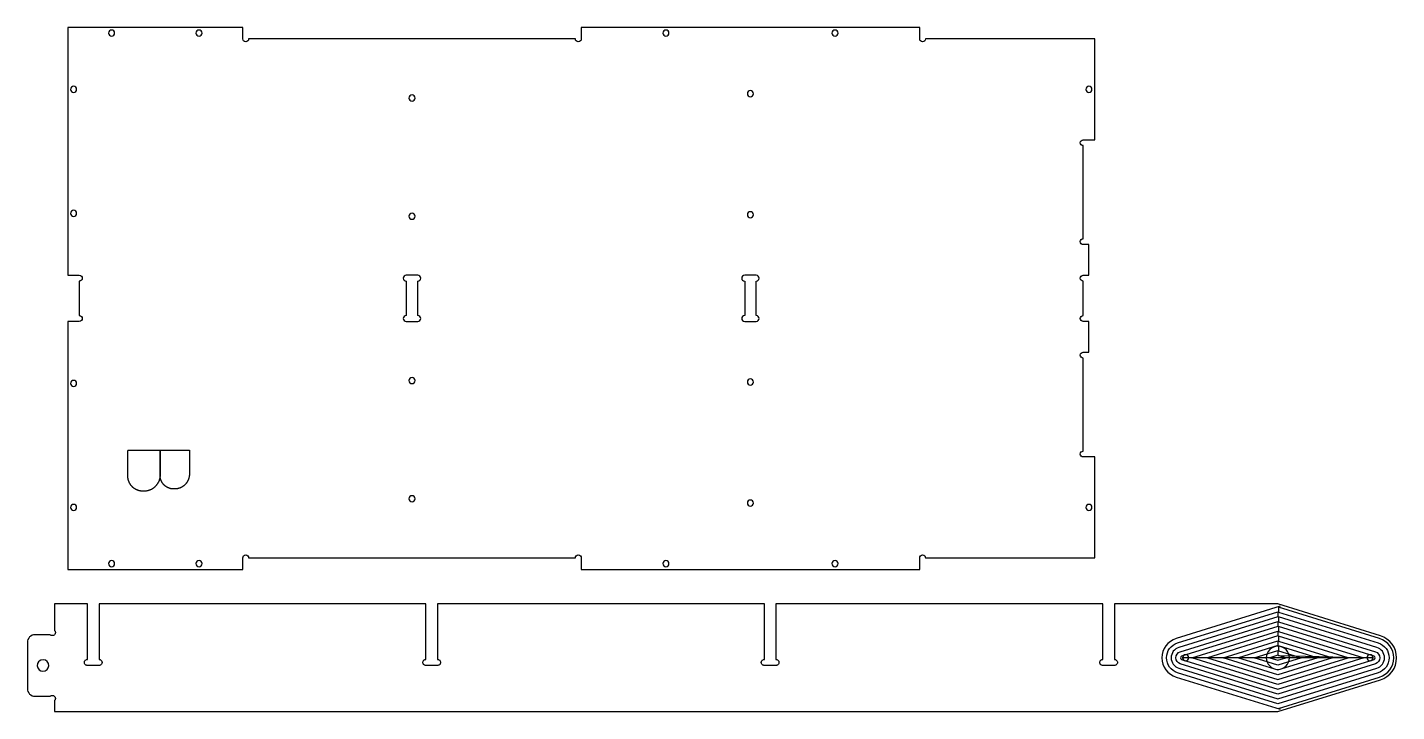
# Model space of a CAD drawing. Extents: x 4 to 93, y 2.1 to 46.6.
import ezdxf

# ---------------------------------------------------------------- set-up
doc = ezdxf.new("R2010")
doc.units = 0
for name, color, linetype in [('CUT_HALFWAY_THROUGH', 1, 'CONTINUOUS'), ('MARK_IN_POCKET', 3, 'CONTINUOUS'), ('RECESS_FOR_SCREWS', 5, 'CONTINUOUS'), ('THROUGH_CUT', 18, 'CONTINUOUS')]:
    doc.layers.add(name, color=color, linetype=linetype)

msp = doc.modelspace()

# ---------------------------------------------------------------- linework, layer by layer
at = {"layer": 'CUT_HALFWAY_THROUGH'}
msp.add_lwpolyline([(85.423, 8.973), (78.67, 6.879, 0.736823), (78.67, 4.371), (85.423, 2.277), (85.327, 2.336), (91.889, 4.371, 0.736823), (91.889, 6.879), (85.327, 8.914), (85.327, 8.6), (91.8, 6.592, -0.736823), (91.8, 4.658), (85.28, 2.635), (78.759, 4.658, -0.736823), (78.759, 6.592), (85.28, 8.615), (85.28, 8.3), (78.848, 6.305, 0.736823), (78.848, 4.944), (85.28, 2.95), (91.711, 4.944, 0.736823), (91.711, 6.305), (85.327, 8.286), (85.327, 7.972), (91.622, 6.019, -0.736823), (91.622, 5.231), (85.28, 3.264), (78.937, 5.231, -0.736823), (78.937, 6.019), (85.28, 7.986), (85.28, 7.672), (79.026, 5.732, 0.736823), (79.026, 5.518), (85.28, 3.578), (91.534, 5.518, 0.736823), (91.534, 5.732), (85.327, 7.657), (85.327, 7.343), (90.867, 5.625), (85.28, 3.892), (79.692, 5.625), (85.28, 7.358), (85.28, 7.044), (80.705, 5.625), (85.28, 4.206), (89.855, 5.625), (85.327, 7.029), (85.327, 6.715), (88.842, 5.625), (85.28, 4.52), (81.717, 5.625), (85.28, 6.73), (85.28, 6.416), (82.73, 5.625), (85.28, 4.834), (87.829, 5.625), (85.327, 6.401), (85.327, 6.087), (86.817, 5.625), (85.28, 5.148), (83.742, 5.625), (85.28, 6.102), (85.28, 5.788), (84.755, 5.625), (85.28, 5.462), (85.804, 5.625), (85.327, 5.773), (91.5, 5.625), (79.059, 5.625)], format="xyb", dxfattribs=at)
at = {"layer": 'MARK_IN_POCKET'}
msp.add_lwpolyline([(10.531, 19.134), (14.531, 19.134), (14.531, 17.566), (14.53, 17.54), (14.529, 17.515), (14.528, 17.489), (14.525, 17.464), (14.522, 17.439), (14.518, 17.414), (14.514, 17.389), (14.509, 17.364), (14.504, 17.34), (14.498, 17.316), (14.491, 17.292), (14.483, 17.269), (14.475, 17.246), (14.467, 17.223), (14.458, 17.2), (14.448, 17.177), (14.438, 17.155), (14.427, 17.134), (14.416, 17.112), (14.404, 17.091), (14.392, 17.07), (14.379, 17.05), (14.366, 17.03), (14.352, 17.01), (14.338, 16.99), (14.323, 16.971), (14.308, 16.953), (14.292, 16.934), (14.276, 16.916), (14.26, 16.899), (14.243, 16.882), (14.226, 16.865), (14.208, 16.849), (14.19, 16.833), (14.171, 16.818), (14.152, 16.803), (14.133, 16.789), (14.113, 16.775), (14.093, 16.762), (14.073, 16.749), (14.053, 16.736), (14.032, 16.724), (14.01, 16.713), (13.989, 16.702), (13.967, 16.692), (13.945, 16.682), (13.922, 16.672), (13.899, 16.664), (13.876, 16.656), (13.853, 16.648), (13.83, 16.641), (13.806, 16.635), (13.782, 16.629), (13.758, 16.624), (13.734, 16.619), (13.709, 16.615), (13.684, 16.612), (13.659, 16.609), (13.634, 16.607), (13.609, 16.605), (13.584, 16.605), (13.558, 16.604), (13.532, 16.605), (13.507, 16.606), (13.484, 16.607), (13.461, 16.608), (13.439, 16.609), (13.417, 16.611), (13.395, 16.614), (13.373, 16.617), (13.351, 16.621), (13.33, 16.625), (13.308, 16.63), (13.287, 16.635), (13.266, 16.641), (13.245, 16.647), (13.225, 16.654), (13.205, 16.661), (13.185, 16.669), (13.165, 16.677), (13.145, 16.685), (13.126, 16.694), (13.107, 16.704), (13.088, 16.714), (13.069, 16.724), (13.051, 16.735), (13.033, 16.746), (13.016, 16.758), (12.998, 16.77), (12.981, 16.783), (12.964, 16.795), (12.948, 16.809), (12.932, 16.822), (12.916, 16.836), (12.901, 16.851), (12.886, 16.865), (12.871, 16.88), (12.856, 16.896), (12.842, 16.912), (12.829, 16.928), (12.816, 16.944), (12.803, 16.961), (12.79, 16.978), (12.778, 16.995), (12.767, 17.013), (12.755, 17.031), (12.745, 17.049), (12.734, 17.068), (12.724, 17.087), (12.715, 17.106), (12.706, 17.125), (12.697, 17.144), (12.689, 17.164), (12.681, 17.184), (12.674, 17.205), (12.667, 17.225), (12.661, 17.246), (12.655, 17.267), (12.65, 17.288), (12.645, 17.309), (12.641, 17.331), (12.637, 17.353), (12.634, 17.374), (12.632, 17.397), (12.629, 17.419), (12.628, 17.441), (12.627, 17.464), (12.627, 17.486), (12.627, 19.102), (12.627, 17.518), (12.626, 17.49), (12.625, 17.462), (12.623, 17.434), (12.621, 17.406), (12.617, 17.378), (12.613, 17.351), (12.609, 17.324), (12.603, 17.297), (12.597, 17.27), (12.591, 17.244), (12.583, 17.218), (12.575, 17.192), (12.566, 17.167), (12.557, 17.141), (12.547, 17.117), (12.537, 17.092), (12.526, 17.068), (12.514, 17.044), (12.502, 17.02), (12.489, 16.997), (12.475, 16.974), (12.461, 16.952), (12.447, 16.93), (12.432, 16.908), (12.416, 16.887), (12.4, 16.866), (12.384, 16.845), (12.367, 16.825), (12.349, 16.806), (12.331, 16.786), (12.313, 16.768), (12.294, 16.749), (12.274, 16.732), (12.254, 16.714), (12.234, 16.697), (12.214, 16.681), (12.192, 16.665), (12.171, 16.65), (12.149, 16.635), (12.127, 16.621), (12.104, 16.607), (12.081, 16.594), (12.058, 16.581), (12.035, 16.569), (12.011, 16.558), (11.986, 16.547), (11.962, 16.537), (11.937, 16.527), (11.912, 16.518), (11.886, 16.51), (11.861, 16.502), (11.835, 16.495), (11.809, 16.488), (11.782, 16.483), (11.755, 16.477), (11.729, 16.473), (11.701, 16.469), (11.674, 16.466), (11.647, 16.464), (11.619, 16.462), (11.591, 16.461), (11.563, 16.461), (11.535, 16.461), (11.507, 16.462), (11.481, 16.463), (11.456, 16.464), (11.432, 16.465), (11.407, 16.467), (11.382, 16.47), (11.358, 16.474), (11.334, 16.478), (11.31, 16.482), (11.286, 16.487), (11.263, 16.493), (11.24, 16.499), (11.216, 16.506), (11.194, 16.514), (11.171, 16.522), (11.149, 16.53), (11.127, 16.539), (11.105, 16.549), (11.084, 16.559), (11.062, 16.569), (11.042, 16.58), (11.021, 16.592), (11.001, 16.604), (10.981, 16.616), (10.961, 16.629), (10.942, 16.643), (10.923, 16.656), (10.904, 16.671), (10.886, 16.685), (10.868, 16.7), (10.85, 16.716), (10.833, 16.732), (10.817, 16.748), (10.8, 16.765), (10.784, 16.782), (10.769, 16.8), (10.754, 16.818), (10.739, 16.836), (10.725, 16.855), (10.711, 16.874), (10.697, 16.893), (10.684, 16.912), (10.672, 16.932), (10.66, 16.953), (10.648, 16.973), (10.637, 16.994), (10.627, 17.015), (10.617, 17.037), (10.607, 17.059), (10.598, 17.081), (10.59, 17.103), (10.582, 17.125), (10.574, 17.148), (10.568, 17.171), (10.561, 17.195), (10.556, 17.218), (10.55, 17.242), (10.546, 17.266), (10.542, 17.29), (10.538, 17.314), (10.536, 17.339), (10.533, 17.363), (10.532, 17.388), (10.531, 17.413), (10.531, 17.438), (10.531, 19.102)], dxfattribs=at)
msp.add_lwpolyline([(85.28, 6.375, 0.414214), (84.53, 5.625, 0.414214), (85.28, 4.875, 0.414214), (86.03, 5.625, 0.414214)], format="xyb", close=True, dxfattribs=at)
at = {"layer": 'RECESS_FOR_SCREWS'}
for points in [[(9.469, 46.45, 0.414214), (9.269, 46.25, 0.414214), (9.469, 46.05, 0.414214), (9.669, 46.25, 0.414214)], [(15.157, 46.45, 0.414214), (14.957, 46.25, 0.414214), (15.157, 46.05, 0.414214), (15.357, 46.25, 0.414214)], [(45.5, 46.45, 0.414214), (45.3, 46.25, 0.414214), (45.5, 46.05, 0.414214), (45.7, 46.25, 0.414214)], [(56.5, 46.45, 0.414214), (56.3, 46.25, 0.414214), (56.5, 46.05, 0.414214), (56.7, 46.25, 0.414214)], [(7, 42.794, 0.414214), (6.8, 42.594, 0.414214), (7, 42.394, 0.414214), (7.2, 42.594, 0.414214)], [(73, 42.794, 0.414214), (72.8, 42.594, 0.414214), (73, 42.394, 0.414214), (73.2, 42.594, 0.414214)], [(29, 42.231, 0.414214), (28.8, 42.031, 0.414214), (29, 41.831, 0.414214), (29.2, 42.031, 0.414214)], [(51, 42.513, 0.414214), (50.8, 42.312, 0.414214), (51, 42.112, 0.414214), (51.2, 42.312, 0.414214)], [(7, 34.731, 0.414214), (6.8, 34.531, 0.414214), (7, 34.331, 0.414214), (7.2, 34.531, 0.414214)], [(29, 34.544, 0.414214), (28.8, 34.344, 0.414214), (29, 34.144, 0.414214), (29.2, 34.344, 0.414214)], [(51, 34.638, 0.414214), (50.8, 34.438, 0.414214), (51, 34.237, 0.414214), (51.2, 34.438, 0.414214)], [(7, 23.669, 0.414214), (6.8, 23.469, 0.414214), (7, 23.269, 0.414214), (7.2, 23.469, 0.414214)], [(29, 23.856, 0.414214), (28.8, 23.656, 0.414214), (29, 23.456, 0.414214), (29.2, 23.656, 0.414214)], [(51, 23.762, 0.414214), (50.8, 23.562, 0.414214), (51, 23.363, 0.414214), (51.2, 23.562, 0.414214)], [(29, 16.169, 0.414214), (28.8, 15.969, 0.414214), (29, 15.769, 0.414214), (29.2, 15.969, 0.414214)], [(7, 15.606, 0.414214), (6.8, 15.406, 0.414214), (7, 15.206, 0.414214), (7.2, 15.406, 0.414214)], [(51, 15.887, 0.414214), (50.8, 15.688, 0.414214), (51, 15.488, 0.414214), (51.2, 15.688, 0.414214)], [(73, 15.606, 0.414214), (72.8, 15.406, 0.414214), (73, 15.206, 0.414214), (73.2, 15.406, 0.414214)], [(9.469, 11.95, 0.414214), (9.269, 11.75, 0.414214), (9.469, 11.55, 0.414214), (9.669, 11.75, 0.414214)], [(15.156, 11.95, 0.414214), (14.956, 11.75, 0.414214), (15.156, 11.55, 0.414214), (15.356, 11.75, 0.414214)], [(45.5, 11.95, 0.414214), (45.3, 11.75, 0.414214), (45.5, 11.55, 0.414214), (45.7, 11.75, 0.414214)], [(56.5, 11.95, 0.414214), (56.3, 11.75, 0.414214), (56.5, 11.55, 0.414214), (56.7, 11.75, 0.414214)]]:
    msp.add_lwpolyline(points, format="xyb", close=True, dxfattribs=at)
at = {"layer": 'THROUGH_CUT'}
for points in [[(73.375, 12.125), (73.375, 18.688), (72.625, 18.688, -1), (72.625, 19.067), (72.625, 25.12, -1), (72.625, 25.5), (73, 25.5), (73, 27.5), (72.625, 27.5, -1), (72.625, 27.88), (72.625, 30.12, -1), (72.625, 30.5), (73, 30.5), (73, 32.5), (72.625, 32.5, -1), (72.625, 32.88), (72.625, 38.932, -1), (72.625, 39.312), (73.375, 39.312), (73.375, 45.875), (62.38, 45.875, -1), (62, 45.875), (62, 46.625), (51, 46.625), (40, 46.625), (40, 45.875, -1), (39.62, 45.875), (29, 45.875), (18.38, 45.875, -1), (18, 45.875), (18, 46.625), (6.625, 46.625), (6.625, 30.5), (7.375, 30.5, -1), (7.375, 30.12), (7.375, 27.88, -1), (7.375, 27.5), (6.625, 27.5), (6.625, 11.375), (18, 11.375), (18, 12.125, -1), (18.38, 12.125), (29, 12.125), (39.62, 12.125, -1), (40, 12.125), (40, 11.375), (51, 11.375), (62, 11.375), (62, 12.125, -1), (62.38, 12.125)], [(28.625, 30.12), (28.625, 27.88, 1), (28.625, 27.5), (29.375, 27.5, 1), (29.375, 27.88), (29.375, 30.12, 1), (29.375, 30.5), (28.625, 30.5, 1)], [(50.625, 30.12), (50.625, 27.88, 1), (50.625, 27.5), (51.375, 27.5, 1), (51.375, 27.88), (51.375, 30.12, 1), (51.375, 30.5), (50.625, 30.5, 1)], [(73.905, 9.125), (52.655, 9.125), (52.655, 5.525), (52.688, 5.522), (52.72, 5.514), (52.75, 5.501), (52.777, 5.483), (52.802, 5.46), (52.822, 5.434), (52.838, 5.405), (52.849, 5.374), (52.854, 5.342), (52.854, 5.308), (52.849, 5.276), (52.838, 5.245), (52.822, 5.216), (52.802, 5.19), (52.777, 5.167), (52.75, 5.149), (52.72, 5.136), (52.688, 5.128), (52.655, 5.125), (51.905, 5.125), (51.872, 5.128), (51.84, 5.136), (51.809, 5.149), (51.782, 5.167), (51.757, 5.19), (51.737, 5.216), (51.721, 5.245), (51.711, 5.276), (51.705, 5.308), (51.705, 5.342), (51.711, 5.374), (51.721, 5.405), (51.737, 5.434), (51.757, 5.46), (51.782, 5.483), (51.809, 5.501), (51.84, 5.514), (51.872, 5.522), (51.905, 5.525), (51.905, 9.125), (30.655, 9.125), (30.655, 5.525), (30.688, 5.522), (30.72, 5.514), (30.75, 5.501), (30.777, 5.483), (30.802, 5.46), (30.822, 5.434), (30.838, 5.405), (30.849, 5.374), (30.854, 5.342), (30.854, 5.308), (30.849, 5.276), (30.838, 5.245), (30.822, 5.216), (30.802, 5.19), (30.777, 5.167), (30.75, 5.149), (30.72, 5.136), (30.688, 5.128), (30.655, 5.125), (29.905, 5.125), (29.872, 5.128), (29.84, 5.136), (29.809, 5.149), (29.782, 5.167), (29.757, 5.19), (29.737, 5.216), (29.721, 5.245), (29.711, 5.276), (29.705, 5.308), (29.705, 5.342), (29.711, 5.374), (29.721, 5.405), (29.737, 5.434), (29.757, 5.46), (29.782, 5.483), (29.809, 5.501), (29.84, 5.514), (29.872, 5.522), (29.905, 5.525), (29.905, 9.125), (8.655, 9.125), (8.655, 5.525), (8.688, 5.522), (8.72, 5.514), (8.75, 5.501), (8.777, 5.483), (8.802, 5.46), (8.822, 5.434), (8.838, 5.405), (8.849, 5.374), (8.854, 5.342), (8.854, 5.308), (8.849, 5.276), (8.838, 5.245), (8.822, 5.216), (8.802, 5.19), (8.777, 5.167), (8.75, 5.149), (8.72, 5.136), (8.688, 5.128), (8.655, 5.125), (7.905, 5.125), (7.872, 5.128), (7.84, 5.136), (7.809, 5.149), (7.782, 5.167), (7.757, 5.19), (7.737, 5.216), (7.721, 5.245), (7.711, 5.276), (7.705, 5.308), (7.705, 5.342), (7.711, 5.374), (7.721, 5.405), (7.737, 5.434), (7.757, 5.46), (7.782, 5.483), (7.809, 5.501), (7.84, 5.514), (7.872, 5.522), (7.905, 5.525), (7.905, 9.125), (5.762, 9.125), (5.762, 7.408), (5.784, 7.381), (5.801, 7.351), (5.813, 7.318), (5.819, 7.284), (5.819, 7.249), (5.813, 7.215), (5.801, 7.182), (5.784, 7.152), (5.762, 7.125), (5.735, 7.103), (5.705, 7.085), (5.672, 7.073), (5.638, 7.067), (5.603, 7.067), (5.568, 7.073), (5.536, 7.085), (5.505, 7.103), (5.479, 7.125), (4.5, 7.125, 0.414214), (4, 6.625), (4, 3.625, 0.414214), (4.5, 3.125), (5.479, 3.125), (5.504, 3.146), (5.532, 3.163), (5.563, 3.175), (5.595, 3.182), (5.628, 3.183), (5.661, 3.179), (5.693, 3.17), (5.722, 3.155), (5.749, 3.136), (5.773, 3.113), (5.792, 3.086), (5.806, 3.056), (5.816, 3.025), (5.82, 2.992), (5.819, 2.959), (5.812, 2.927), (5.8, 2.896), (5.783, 2.867), (5.762, 2.842), (5.762, 2.125), (85.28, 2.125), (91.945, 4.192, 0.736823), (91.945, 7.058), (85.28, 9.125), (74.655, 9.125), (74.655, 5.525), (74.688, 5.522), (74.72, 5.514), (74.75, 5.501), (74.777, 5.483), (74.802, 5.46), (74.822, 5.434), (74.838, 5.405), (74.849, 5.374), (74.854, 5.342), (74.854, 5.308), (74.849, 5.276), (74.838, 5.245), (74.822, 5.216), (74.802, 5.19), (74.777, 5.167), (74.75, 5.149), (74.72, 5.136), (74.688, 5.128), (74.655, 5.125), (73.905, 5.125), (73.872, 5.128), (73.84, 5.136), (73.809, 5.149), (73.782, 5.167), (73.757, 5.19), (73.737, 5.216), (73.721, 5.245), (73.711, 5.276), (73.705, 5.308), (73.705, 5.342), (73.711, 5.374), (73.721, 5.405), (73.737, 5.434), (73.757, 5.46), (73.782, 5.483), (73.809, 5.501), (73.84, 5.514), (73.872, 5.522), (73.905, 5.525)], [(4.841, 5.459, 0.961483), (5.155, 4.779, 0.961481), (4.896, 5.482, 0.019638), (4.868, 5.471, 0.019637)], [(79.28, 5.825, 0.414214), (79.08, 5.625, 0.414214), (79.28, 5.425, 0.414214), (79.48, 5.625, 0.414214)], [(91.28, 5.825, 0.414214), (91.08, 5.625, 0.414214), (91.28, 5.425, 0.414214), (91.48, 5.625, 0.414214)]]:
    msp.add_lwpolyline(points, format="xyb", close=True, dxfattribs=at)

doc.saveas('drawing.dxf')
